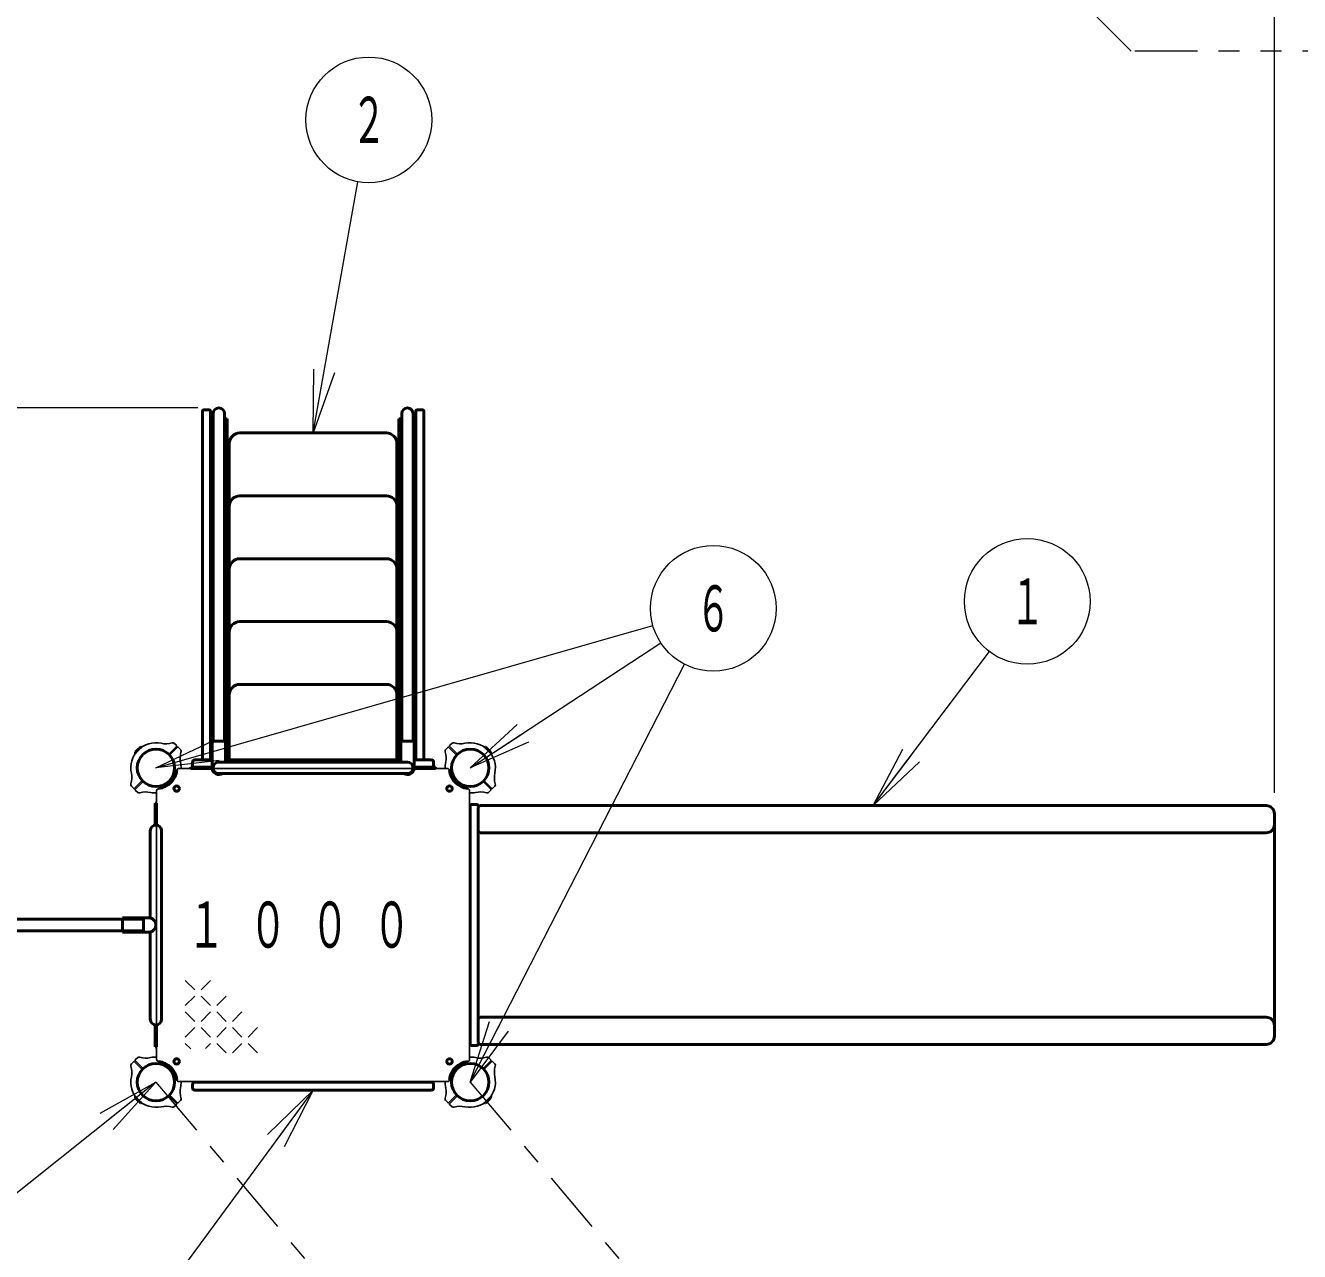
# Model space of a CAD drawing. Units: millimetres on the paper. Extents: x -385 to 0, y -297 to 267.
# Drawn here: x -258.3 to -197.5, y 147.8 to 206.3 of the extents above; entities that cross this region are included whole.
import ezdxf
from ezdxf.enums import TextEntityAlignment as Align

# ---------------------------------------------------------------- set-up
doc = ezdxf.new("R2010")
doc.units = ezdxf.units.MM
doc.linetypes.add('USER2', pattern=[6, 3, -1, 1, -1])
doc.linetypes.add('USER3', pattern=[8, 3, -1, 1, -1, 1, -1])
doc.layers.add('1_50', color=140, linetype='Continuous', lineweight=50)
doc.styles.add('ＭＳ ゴシック', font='')
doc.styles.get('ＭＳ ゴシック').set_extended_font_data('MS Gothic')

msp = doc.modelspace()

# ---------------------------------------------------------------- linework, layer by layer
at = {"layer": '1_50', "color": 7, "lineweight": 13}
for p, q in [((-198.728, 169.717), (-198.728, 235.002)), ((-244.608, 186.897), (-242.473, 198.887)), ((-244.608, 186.897), (-244.575, 189.938)), ((-244.608, 186.897), (-244.082, 189.85)), ((-243.59, 189.763), (-244.608, 186.897)), ((-250.108, 188.093), (-327.971, 188.093)), ((-252.108, 170.917), (-228.393, 177.704)), ((-237.108, 170.917), (-228.017, 176.883)), ((-217.878, 169.117), (-212.332, 176.465)), ((-237.108, 155.917), (-226.878, 175.86)), ((-237.108, 170.917), (-234.874, 172.981)), ((-252.108, 170.917), (-249.362, 172.223)), ((-237.108, 170.917), (-234.6, 172.563)), ((-234.326, 172.145), (-237.108, 170.917)), ((-252.108, 170.917), (-249.224, 171.742)), ((-217.878, 169.117), (-216.47, 171.813)), ((-217.878, 169.117), (-216.071, 171.511)), ((-249.086, 171.261), (-252.108, 170.917)), ((-215.672, 171.21), (-217.878, 169.117)), ((-250.256, 160.319), (-250.706, 160.769)), ((-249.506, 160.769), (-249.956, 160.319)), ((-250.256, 160.019), (-250.706, 159.569)), ((-249.506, 159.569), (-249.956, 160.019)), ((-248.756, 160.019), (-249.206, 159.569)), ((-250.256, 158.819), (-250.706, 159.269)), ((-249.506, 159.269), (-249.956, 158.819)), ((-248.756, 158.819), (-249.206, 159.269)), ((-248.006, 159.269), (-248.456, 158.819)), ((-237.108, 155.917), (-236.184, 158.814)), ((-250.256, 158.519), (-250.706, 158.069)), ((-249.506, 158.069), (-249.956, 158.519)), ((-248.756, 158.519), (-249.206, 158.069)), ((-248.006, 158.069), (-248.456, 158.519)), ((-247.256, 158.519), (-247.706, 158.069)), ((-237.108, 155.917), (-235.739, 158.586)), ((-235.294, 158.358), (-237.108, 155.917)), ((-250.439, 157.502), (-250.706, 157.769)), ((-249.506, 157.769), (-249.746, 157.529)), ((-248.756, 157.319), (-249.206, 157.769)), ((-248.006, 157.769), (-248.456, 157.319)), ((-247.256, 157.319), (-247.706, 157.769)), ((-252.108, 155.917), (-261.41, 148.515)), ((-254.767, 154.44), (-252.108, 155.917)), ((-252.108, 155.917), (-254.456, 154.049)), ((-252.108, 155.917), (-254.144, 153.658)), ((-244.608, 155.537), (-251.192, 146.573)), ((-246.787, 153.415), (-244.608, 155.537)), ((-244.608, 155.537), (-246.384, 153.119)), ((-244.608, 155.537), (-245.981, 152.823))]:
    msp.add_line(p, q, dxfattribs=at)
at = {"layer": '1_50'}
for p, q in [((-249.888, 187.942), (-249.888, 171.357)), ((-249.568, 188.002), (-249.828, 188.002)), ((-249.508, 187.942), (-249.508, 171.297)), ((-239.708, 187.942), (-239.708, 171.297)), ((-239.648, 188.002), (-239.388, 188.002)), ((-239.328, 187.942), (-239.328, 171.357)), ((-249.508, 187.577), (-249.508, 171.297)), ((-249.38, 187.577), (-249.508, 187.577)), ((-249.38, 187.821), (-249.38, 172.189)), ((-248.836, 187.821), (-248.836, 172.189)), ((-248.708, 187.577), (-248.836, 187.577)), ((-248.708, 187.577), (-248.708, 171.297)), ((-240.508, 187.577), (-240.38, 187.577)), ((-240.508, 187.577), (-240.508, 171.297)), ((-240.38, 187.821), (-240.38, 172.189)), ((-239.836, 187.821), (-239.836, 172.189)), ((-239.836, 187.577), (-239.708, 187.577)), ((-239.708, 187.577), (-239.708, 171.297)), ((-244.608, 186.897), (-248.108, 186.897)), ((-244.608, 186.897), (-241.108, 186.897)), ((-248.608, 186.397), (-248.608, 171.297)), ((-240.608, 186.397), (-240.608, 171.297)), ((-244.608, 183.897), (-248.108, 183.897)), ((-244.608, 183.897), (-241.108, 183.897)), ((-244.608, 180.897), (-248.108, 180.897)), ((-244.608, 180.897), (-241.108, 180.897)), ((-244.608, 177.897), (-248.108, 177.897)), ((-244.608, 177.897), (-241.108, 177.897)), ((-244.608, 174.897), (-248.108, 174.897)), ((-244.608, 174.897), (-241.108, 174.897)), ((-248.788, 172.189), (-249.428, 172.189)), ((-249.428, 172.189), (-249.428, 170.949)), ((-248.788, 172.189), (-248.788, 171.189)), ((-240.428, 172.189), (-240.428, 171.189)), ((-240.428, 172.189), (-239.788, 172.189)), ((-239.788, 172.189), (-239.788, 170.949)), ((-253.086, 171.612), (-253.089, 171.614)), ((-252.804, 171.895), (-252.806, 171.897)), ((-236.413, 171.895), (-236.411, 171.897)), ((-236.13, 171.612), (-236.128, 171.614)), ((-250.448, 170.949), (-250.448, 170.885)), ((-249.378, 170.949), (-250.448, 170.949)), ((-249.378, 170.885), (-250.448, 170.885)), ((-250.358, 171.197), (-250.358, 171.017)), ((-250.258, 171.297), (-249.428, 171.297)), ((-244.608, 171.189), (-249.108, 171.189)), ((-248.788, 171.297), (-244.608, 171.297)), ((-240.428, 171.297), (-244.608, 171.297)), ((-244.608, 171.189), (-240.108, 171.189)), ((-239.838, 170.949), (-238.768, 170.949)), ((-239.838, 170.885), (-238.768, 170.885)), ((-238.958, 171.297), (-239.788, 171.297)), ((-238.858, 171.197), (-238.858, 171.017)), ((-238.768, 170.949), (-238.768, 170.885)), ((-244.608, 170.645), (-249.108, 170.645)), ((-244.608, 170.645), (-240.108, 170.645)), ((-252.14, 169.225), (-252.076, 169.225)), ((-252.14, 169.225), (-252.14, 168.187)), ((-252.076, 169.225), (-252.076, 168.187)), ((-237.108, 157.727), (-237.108, 169.107)), ((-236.788, 169.167), (-237.048, 169.167)), ((-199.128, 169.117), (-236.628, 169.117)), ((-236.728, 169.017), (-236.728, 157.817)), ((-198.728, 168.717), (-198.728, 158.117)), ((-252.38, 167.917), (-252.38, 163.757)), ((-251.836, 167.917), (-251.836, 163.417)), ((-199.128, 167.817), (-236.628, 167.817)), ((-261.108, 163.689), (-252.708, 163.689)), ((-252.38, 163.757), (-253.708, 163.757)), ((-253.708, 163.077), (-253.708, 163.757)), ((-252.708, 163.689), (-252.708, 163.145)), ((-261.108, 163.145), (-252.708, 163.145)), ((-252.38, 163.077), (-253.708, 163.077)), ((-252.38, 158.917), (-252.38, 163.077)), ((-252.38, 158.917), (-252.38, 163.077)), ((-251.836, 158.917), (-251.836, 163.417)), ((-251.836, 158.917), (-251.836, 163.417)), ((-199.128, 159.017), (-236.628, 159.017)), ((-252.14, 157.608), (-252.14, 158.647)), ((-252.14, 157.608), (-252.14, 158.647)), ((-252.076, 157.608), (-252.076, 158.647)), ((-252.076, 157.608), (-252.076, 158.647)), ((-252.14, 157.608), (-252.076, 157.608)), ((-252.14, 157.608), (-252.076, 157.608)), ((-236.788, 157.667), (-237.048, 157.667)), ((-199.128, 157.717), (-236.628, 157.717)), ((-250.358, 155.637), (-250.358, 155.817)), ((-250.258, 155.917), (-238.958, 155.917)), ((-238.858, 155.637), (-238.858, 155.817)), ((-253.086, 155.221), (-253.089, 155.219)), ((-250.258, 155.537), (-238.958, 155.537)), ((-236.13, 155.221), (-236.128, 155.219)), ((-252.804, 154.939), (-252.806, 154.936)), ((-236.413, 154.939), (-236.411, 154.936))]:
    msp.add_line(p, q, dxfattribs=at)
at = {"layer": '1_50', "color": 2, "lineweight": 25}
for p, q in [((-251.134, 171.992), (-251.25, 172.099)), ((-238.082, 171.992), (-237.967, 172.099)), ((-251.467, 171.601), (-251.133, 171.934)), ((-251.424, 171.558), (-251.091, 171.892)), ((-251.034, 171.891), (-250.926, 171.775)), ((-238.183, 171.891), (-238.29, 171.775)), ((-237.792, 171.558), (-238.126, 171.892)), ((-237.75, 171.601), (-238.083, 171.934)), ((-252.792, 170.275), (-253.126, 169.942)), ((-236.424, 170.275), (-236.091, 169.942)), ((-253.183, 169.943), (-253.282, 170.049)), ((-252.75, 170.233), (-253.083, 169.9)), ((-253.082, 169.842), (-252.976, 169.743)), ((-236.467, 170.233), (-236.133, 169.9)), ((-236.134, 169.842), (-236.241, 169.743)), ((-236.034, 169.943), (-235.934, 170.049)), ((-253.183, 156.891), (-253.282, 156.784)), ((-252.792, 156.558), (-253.126, 156.892)), ((-252.75, 156.601), (-253.083, 156.934)), ((-253.082, 156.992), (-252.976, 157.091)), ((-236.467, 156.601), (-236.133, 156.934)), ((-236.424, 156.558), (-236.091, 156.892)), ((-236.134, 156.992), (-236.241, 157.091)), ((-236.034, 156.891), (-235.934, 156.784)), ((-251.467, 155.233), (-251.133, 154.9)), ((-251.424, 155.275), (-251.091, 154.942)), ((-251.034, 154.943), (-250.926, 155.058)), ((-238.183, 154.943), (-238.29, 155.058)), ((-237.792, 155.275), (-238.126, 154.942)), ((-237.75, 155.233), (-238.083, 154.9)), ((-251.134, 154.842), (-251.25, 154.735)), ((-238.082, 154.842), (-237.967, 154.735))]:
    msp.add_line(p, q, dxfattribs=at)
at = {"layer": '1_50', "color": 4, "lineweight": 25}
for p, q in [((-244.608, 170.887), (-251.016, 170.887)), ((-244.608, 170.887), (-238.201, 170.887)), ((-252.078, 163.417), (-252.078, 169.824)), ((-237.138, 163.417), (-237.138, 169.824)), ((-252.078, 163.417), (-252.078, 157.009)), ((-237.138, 163.417), (-237.138, 157.009)), ((-244.608, 155.947), (-251.016, 155.947)), ((-244.608, 155.947), (-238.201, 155.947))]:
    msp.add_line(p, q, dxfattribs=at)
at = {"layer": '1_50', "color": 7, "linetype": 'USER2', "lineweight": 13}
for p, q in [((-252.108, 155.917), (-235.269, 135.941)), ((-237.108, 155.917), (-220.269, 135.941))]:
    msp.add_line(p, q, dxfattribs=at)
at = {"layer": '1_50', "color": 2, "linetype": 'USER3', "lineweight": 13}
msp.add_lwpolyline([(-178.394, 121.717), (-158.728, 141.383), (-158.728, 185.451), (-178.394, 205.117), (-205.567, 205.117), (-224.543, 224.093), (-264.673, 224.093), (-278.462, 210.305), (-289.986, 210.305), (-316.971, 183.32), (-316.971, 143.513), (-289.986, 116.529), (-251.684, 116.529), (-249.187, 119.026), (-221.828, 119.026), (-219.137, 121.717)], close=True, dxfattribs=at)
at = {"layer": '1_50', "color": 7, "lineweight": 13}
for centre in [(-241.947, 201.84), (-210.525, 178.86), (-225.509, 178.529)]:
    msp.add_circle(centre, 3, dxfattribs=at)
at = {"layer": '1_50'}
for centre, radius in [((-252.108, 170.917), 0.891), ((-252.108, 170.917), 0.891), ((-237.108, 170.917), 0.891), ((-251.118, 169.927), 0.13), ((-238.098, 169.927), 0.13), ((-251.118, 156.907), 0.13), ((-238.098, 156.907), 0.13), ((-252.108, 155.917), 0.891), ((-252.108, 155.917), 0.891), ((-252.108, 155.917), 0.891), ((-237.108, 155.917), 0.891)]:
    msp.add_circle(centre, radius, dxfattribs=at)
at = {"layer": '1_50', "color": 7, "linetype": 'USER3', "lineweight": 13}
msp.add_circle((-252.108, 170.917), 0.891, dxfattribs=at)
at = {"layer": '1_50'}
for centre, radius, start, end in [((-249.828, 187.942), 0.06, 90, 180), ((-249.568, 187.942), 0.06, 0, 90), ((-249.108, 187.821), 0.272, 0, 180), ((-240.108, 187.821), 0.272, 0, 180), ((-239.648, 187.942), 0.06, 90, 180), ((-239.388, 187.942), 0.06, 0, 90), ((-248.108, 186.397), 0.5, 90, 180), ((-241.108, 186.397), 0.5, 0, 90), ((-248.108, 183.397), 0.5, 90, 180), ((-241.108, 183.397), 0.5, 0, 90), ((-248.108, 180.397), 0.5, 90, 180), ((-241.108, 180.397), 0.5, 0, 90), ((-248.108, 177.397), 0.5, 90, 180), ((-241.108, 177.397), 0.5, 0, 90), ((-248.108, 174.397), 0.5, 90, 180), ((-241.108, 174.397), 0.5, 0, 90), ((-253.074, 171.628), 0.02, 143.62693, 225), ((-252.108, 170.917), 1.22, 135, 143.62693), ((-252.108, 170.917), 1.22, 126.37307, 135), ((-252.82, 171.883), 0.02, 45, 126.37307), ((-236.397, 171.883), 0.02, 53.62693, 135), ((-237.108, 170.917), 1.22, 45, 53.62693), ((-237.108, 170.917), 1.22, 36.37307, 45), ((-236.142, 171.628), 0.02, 315, 36.37307), ((-250.258, 171.197), 0.1, 90, 180), ((-250.258, 171.017), 0.1, 180, 222.84364), ((-249.108, 170.917), 0.32, 185.73917, 301.78833), ((-249.108, 170.917), 0.272, 90, 270), ((-240.108, 170.917), 0.32, 238.21167, 354.26083), ((-240.108, 170.917), 0.272, 270, 90), ((-238.958, 171.197), 0.1, 0, 90), ((-238.958, 171.017), 0.1, 317.15636, 0), ((-252.108, 170.917), 1, 276.78718, 353.21282), ((-237.108, 170.917), 1, 186.78718, 263.21282), ((-237.048, 169.107), 0.06, 90, 180), ((-236.788, 169.107), 0.06, 0, 90), ((-236.628, 169.017), 0.1, 90, 180), ((-199.128, 168.717), 0.4, 0, 90), ((-252.108, 167.917), 0.272, 0, 180), ((-236.628, 167.917), 0.1, 180, 270), ((-199.128, 168.217), 0.4, 270, 0), ((-252.457, 163.417), 0.348, 282.68038, 77.31962), ((-252.108, 158.917), 0.272, 180, 0), ((-252.108, 158.917), 0.272, 180, 0), ((-236.628, 158.917), 0.1, 90, 180), ((-199.128, 158.617), 0.4, 0, 90), ((-199.128, 158.117), 0.4, 270, 0), ((-237.048, 157.727), 0.06, 180, 270), ((-236.788, 157.727), 0.06, 270, 0), ((-236.628, 157.817), 0.1, 180, 270), ((-252.108, 155.917), 1, 6.78718, 83.21282), ((-237.108, 155.917), 1, 96.78718, 173.21282), ((-250.258, 155.817), 0.1, 90, 180), ((-238.958, 155.817), 0.1, 0, 90), ((-253.074, 155.205), 0.02, 135, 216.37307), ((-252.108, 155.917), 1.22, 216.37307, 225), ((-252.108, 155.917), 1.22, 225, 233.62693), ((-250.258, 155.637), 0.1, 180, 270), ((-238.958, 155.637), 0.1, 270, 0), ((-237.108, 155.917), 1.22, 306.37307, 315), ((-237.108, 155.917), 1.22, 315, 323.62693), ((-236.142, 155.205), 0.02, 323.62693, 45), ((-252.82, 154.951), 0.02, 233.62693, 315), ((-236.397, 154.951), 0.02, 225, 306.37307)]:
    msp.add_arc(centre, radius, start, end, dxfattribs=at)
at = {"layer": '1_50', "color": 2, "lineweight": 25}
for centre, radius, start, end in [((-252.108, 170.917), 1.2, 77.72719, 135), ((-251.641, 173.066), 1, 257.72719, 287.54116), ((-251.309, 172.018), 0.1, 47, 107.54116), ((-237.907, 172.018), 0.1, 72.45884, 133), ((-237.576, 173.066), 1, 252.45884, 282.27281), ((-237.108, 170.917), 1.2, 45, 102.27281), ((-252.108, 170.917), 1.2, 135, 192.27281), ((-252.108, 170.917), 0.9, 135, 220.72934), ((-252.108, 170.917), 0.9, 49.27066, 135), ((-251.495, 171.629), 0.04, 229.27066, 315), ((-252.108, 170.917), 0.9, 315, 40.72934), ((-251.396, 171.53), 0.04, 135, 220.72934), ((-251.162, 171.962), 0.04, 315, 47), ((-251.063, 171.863), 0.04, 43, 135), ((-249.959, 171.384), 1, 162.45884, 192.27281), ((-251.007, 171.716), 0.1, 342.45884, 43), ((-238.209, 171.716), 0.1, 137, 197.54116), ((-239.258, 171.384), 1, 347.72719, 17.54116), ((-238.154, 171.863), 0.04, 45, 137), ((-238.055, 171.962), 0.04, 133, 225), ((-237.108, 170.917), 0.9, 139.27066, 225), ((-237.821, 171.53), 0.04, 319.27066, 45), ((-237.722, 171.629), 0.04, 225, 310.72934), ((-237.108, 170.917), 0.9, 45, 130.72934), ((-237.108, 170.917), 0.9, 319.27066, 45), ((-237.108, 170.917), 1.2, 347.72719, 45), ((-252.108, 170.917), 1.2, 358.56746, 12.27281), ((-237.108, 170.917), 1.2, 167.72719, 181.43254), ((-254.258, 170.449), 1, 342.45884, 12.27281), ((-252.821, 170.303), 0.04, 315, 40.72934), ((-252.108, 170.917), 0.9, 229.27066, 315), ((-237.108, 170.917), 0.9, 225, 310.72934), ((-236.396, 170.303), 0.04, 139.27066, 225), ((-234.959, 170.449), 1, 167.72719, 197.54116), ((-253.209, 170.118), 0.1, 162.45884, 223), ((-253.154, 169.97), 0.04, 223, 315), ((-253.055, 169.871), 0.04, 135, 227), ((-252.907, 169.816), 0.1, 227, 287.54116), ((-252.576, 168.767), 1, 77.72719, 107.54116), ((-252.722, 170.204), 0.04, 49.27066, 135), ((-252.108, 170.917), 1.2, 257.72719, 271.43254), ((-237.108, 170.917), 1.2, 268.56746, 282.27281), ((-236.641, 168.767), 1, 72.45884, 102.27281), ((-236.495, 170.204), 0.04, 45, 130.72934), ((-236.309, 169.816), 0.1, 252.45884, 313), ((-236.162, 169.871), 0.04, 313, 45), ((-236.063, 169.97), 0.04, 225, 317), ((-236.007, 170.118), 0.1, 317, 17.54116), ((-253.154, 156.863), 0.04, 45, 137), ((-253.055, 156.962), 0.04, 133, 225), ((-252.907, 157.018), 0.1, 72.45884, 133), ((-252.576, 158.066), 1, 252.45884, 282.27281), ((-252.108, 155.917), 1.2, 88.56746, 102.27281), ((-237.108, 155.917), 1.2, 77.72719, 91.43254), ((-236.641, 158.066), 1, 257.72719, 287.54116), ((-236.309, 157.018), 0.1, 47, 107.54116), ((-236.162, 156.962), 0.04, 315, 47), ((-236.063, 156.863), 0.04, 43, 135), ((-253.209, 156.716), 0.1, 137, 197.54116), ((-254.258, 156.384), 1, 347.72719, 17.54116), ((-252.108, 155.917), 0.9, 139.27066, 225), ((-252.821, 156.53), 0.04, 319.27066, 45), ((-252.722, 156.629), 0.04, 225, 310.72934), ((-252.108, 155.917), 0.9, 45, 130.72934), ((-252.108, 155.917), 0.9, 319.27066, 45), ((-237.108, 155.917), 0.9, 135, 220.72934), ((-237.108, 155.917), 0.9, 49.27066, 135), ((-236.495, 156.629), 0.04, 229.27066, 315), ((-237.108, 155.917), 0.9, 315, 40.72934), ((-236.396, 156.53), 0.04, 135, 220.72934), ((-234.959, 156.384), 1, 162.45884, 192.27281), ((-236.007, 156.716), 0.1, 342.45884, 43), ((-252.108, 155.917), 1.2, 167.72719, 225), ((-249.959, 155.449), 1, 167.72719, 197.54116), ((-252.108, 155.917), 1.2, 347.72719, 1.43254), ((-237.108, 155.917), 1.2, 178.56746, 192.27281), ((-239.258, 155.449), 1, 342.45884, 12.27281), ((-237.108, 155.917), 1.2, 315, 12.27281), ((-252.108, 155.917), 1.2, 225, 282.27281), ((-252.108, 155.917), 0.9, 225, 310.72934), ((-251.495, 155.204), 0.04, 45, 130.72934), ((-251.396, 155.303), 0.04, 139.27066, 225), ((-251.007, 155.118), 0.1, 317, 17.54116), ((-238.209, 155.118), 0.1, 162.45884, 223), ((-237.821, 155.303), 0.04, 315, 40.72934), ((-237.722, 155.204), 0.04, 49.27066, 135), ((-237.108, 155.917), 0.9, 229.27066, 315), ((-237.108, 155.917), 1.2, 257.72719, 315), ((-251.641, 153.767), 1, 72.45884, 102.27281), ((-251.309, 154.816), 0.1, 252.45884, 313), ((-251.162, 154.871), 0.04, 313, 45), ((-251.063, 154.97), 0.04, 225, 317), ((-238.154, 154.97), 0.04, 223, 315), ((-238.055, 154.871), 0.04, 135, 227), ((-237.907, 154.816), 0.1, 227, 287.54116), ((-237.576, 153.767), 1, 77.72719, 107.54116)]:
    msp.add_arc(centre, radius, start, end, dxfattribs=at)
at = {"layer": '1_50', "color": 4, "lineweight": 25}
for centre, start, end in [((-251.016, 170.787), 90, 173.21282), ((-238.201, 170.787), 6.78718, 90), ((-251.978, 169.824), 96.78718, 180), ((-237.238, 169.824), 0, 83.21282), ((-251.978, 157.009), 180, 263.21282), ((-237.238, 157.009), 276.78718, 0), ((-251.016, 156.047), 186.78718, 270), ((-238.201, 156.047), 270, 353.21282)]:
    msp.add_arc(centre, 0.1, start, end, dxfattribs=at)

# ---------------------------------------------------------------- texts
at = {"layer": '1_50', "color": 7, "style": 'ＭＳ ゴシック', "width": 0.55}
for s, p in [('２', (-241.947, 201.84)), ('６', (-225.509, 178.529)), ('１', (-210.525, 178.86))]:
    msp.add_text(s, height=2.199, dxfattribs=at).set_placement(p, align=Align.MIDDLE_CENTER)
at = {"layer": '1_50', "color": 7, "insert": (-250.608, 163.417), "char_height": 2.199, "attachment_point": 4, "style": 'ＭＳ ゴシック'}
msp.add_mtext('\\T1.64;\\W0.6;１０００', dxfattribs=at)

doc.saveas('drawing.dxf')
